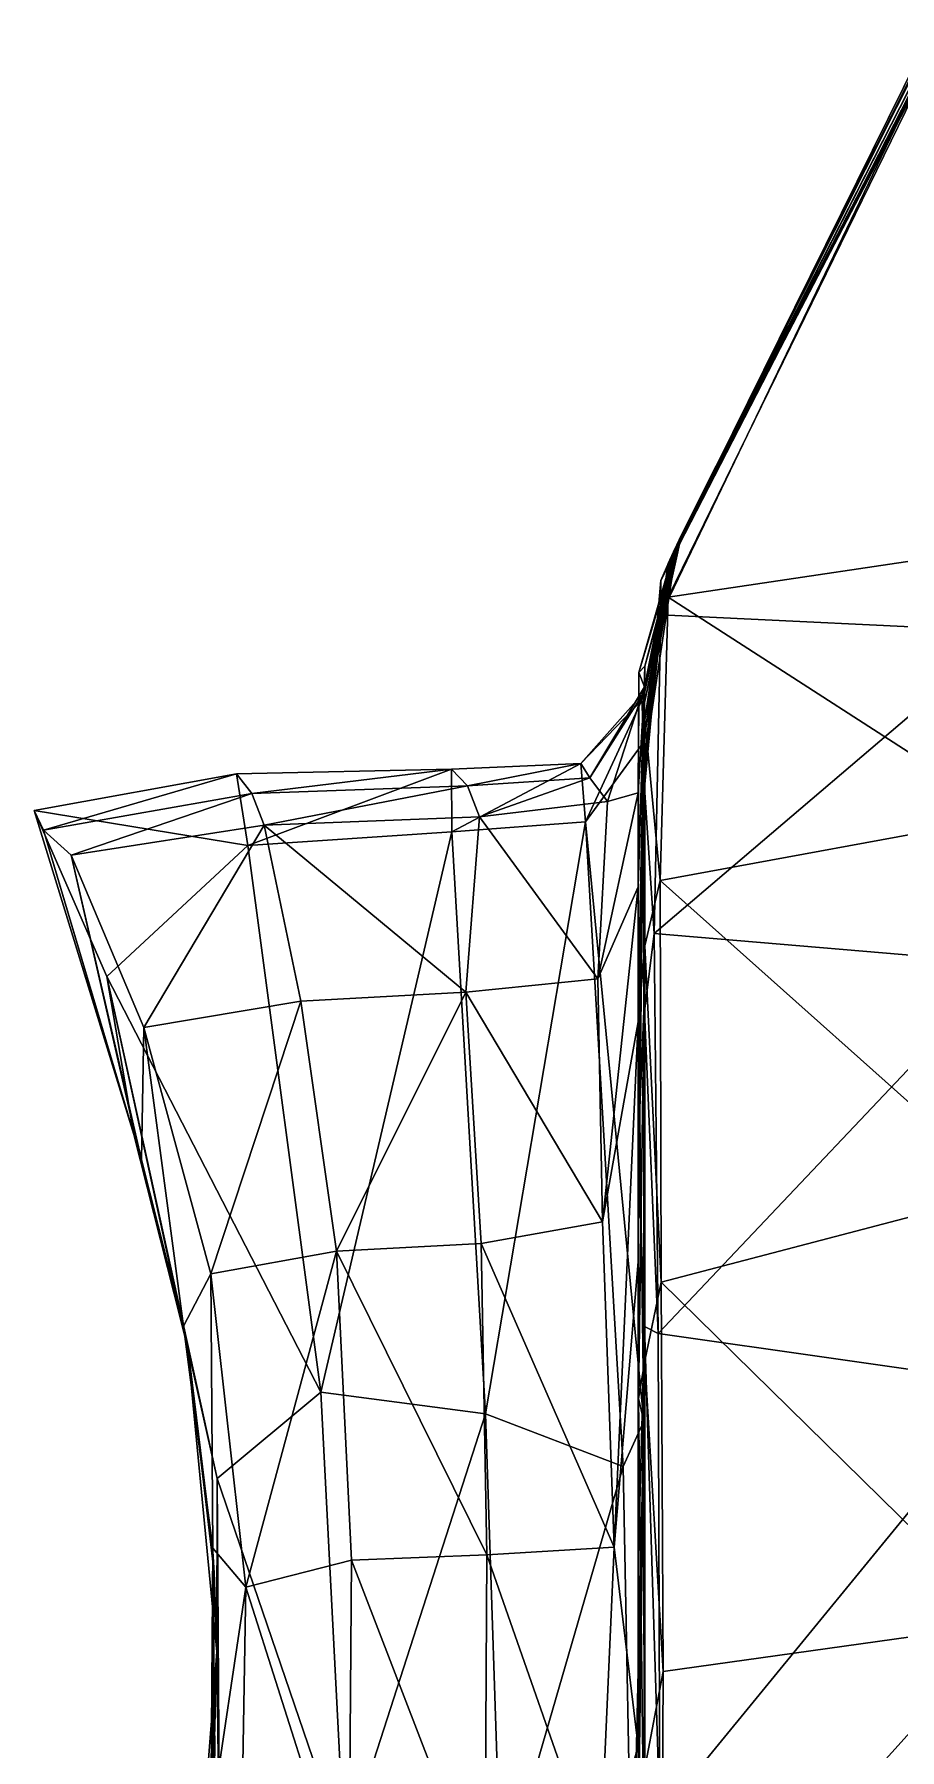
# Model space of a CAD drawing. Extents: x -4.77 to 4.77, y -2.48 to 3.3.
# Drawn here: x -0.262 to -0.0294, y 2.8333 to 3.2941 of the extents above; entities that cross this region are included whole.
import ezdxf

# ---------------------------------------------------------------- set-up
doc = ezdxf.new("R2010")
doc.units = 0

msp = doc.modelspace()

# ---------------------------------------------------------------- linework, layer by layer
for points in [[(-0.01818, 3.29398, 1.05598), (-0.09359, 3.14743, 1.13157), (-0.01879, 3.29362, 1.14679)], [(-0.01818, 3.29398, 1.05598), (-0.09148, 3.15233, 1.03678), (-0.09359, 3.14743, 1.13157)], [(-0.01818, 3.29398, -1.05598), (-0.01879, 3.29362, -1.14679), (-0.09359, 3.14743, -1.13157)], [(-0.01818, 3.29398, -1.05598), (-0.09359, 3.14743, -1.13157), (-0.09148, 3.15233, -1.03678)], [(-0.09359, 3.14743, 1.13157), (-0.02034, 3.29036, 1.24592), (-0.01879, 3.29362, 1.14679)], [(-0.09359, 3.14743, -1.13157), (-0.01879, 3.29362, -1.14679), (-0.02034, 3.29036, -1.24592)], [(-0.02019, 3.29254, 0.95065), (-0.09148, 3.15233, 1.03678), (-0.01818, 3.29398, 1.05598)], [(-0.02019, 3.29254, -0.95065), (-0.01818, 3.29398, -1.05598), (-0.09148, 3.15233, -1.03678)], [(-0.02019, 3.29254, 0.95065), (-0.08933, 3.15696, 0.93422), (-0.09148, 3.15233, 1.03678)], [(-0.02019, 3.29254, -0.95065), (-0.09148, 3.15233, -1.03678), (-0.08933, 3.15696, -0.93422)], [(-0.02245, 3.29054, 0.24278), (-0.09119, 3.15292, 0.24956), (-0.02238, 3.29061, 0.2606)], [(-0.02238, 3.29061, 0.2606), (-0.09119, 3.15292, 0.24956), (-0.0902, 3.15506, 0.33572)], [(-0.02245, 3.29054, -0.24278), (-0.02238, 3.29061, -0.2606), (-0.09119, 3.15292, -0.24956)], [(-0.02238, 3.29061, -0.2606), (-0.0902, 3.15506, -0.33572), (-0.09119, 3.15292, -0.24956)], [(-0.02238, 3.29061, 0.2606), (-0.0902, 3.15506, 0.33572), (-0.02009, 3.29261, 0.34693)], [(-0.02009, 3.29261, 0.34693), (-0.0902, 3.15506, 0.33572), (-0.08923, 3.15715, 0.44063)], [(-0.02238, 3.29061, -0.2606), (-0.02009, 3.29261, -0.34693), (-0.0902, 3.15506, -0.33572)], [(-0.02009, 3.29261, -0.34693), (-0.08923, 3.15715, -0.44063), (-0.0902, 3.15506, -0.33572)], [(-0.01835, 3.29388, 0.80068), (-0.08933, 3.15696, 0.93422), (-0.02019, 3.29254, 0.95065)], [(-0.01835, 3.29388, 0.80068), (-0.08893, 3.15779, 0.79898), (-0.08933, 3.15696, 0.93422)], [(-0.01835, 3.29388, -0.80068), (-0.02019, 3.29254, -0.95065), (-0.08933, 3.15696, -0.93422)], [(-0.01835, 3.29388, -0.80068), (-0.08933, 3.15696, -0.93422), (-0.08893, 3.15779, -0.79898)], [(-0.02009, 3.29261, 0.34693), (-0.08923, 3.15715, 0.44063), (-0.0179, 3.29414, 0.45118)], [(-0.0179, 3.29414, 0.45118), (-0.08923, 3.15715, 0.44063), (-0.08812, 3.15948, 0.54611)], [(-0.02009, 3.29261, -0.34693), (-0.0179, 3.29414, -0.45118), (-0.08923, 3.15715, -0.44063)], [(-0.0179, 3.29414, -0.45118), (-0.08812, 3.15948, -0.54611), (-0.08923, 3.15715, -0.44063)], [(-0.02191, 3.29105, 0.67226), (-0.08893, 3.15779, 0.79898), (-0.01835, 3.29388, 0.80068)], [(-0.02191, 3.29105, -0.67226), (-0.01835, 3.29388, -0.80068), (-0.08893, 3.15779, -0.79898)], [(-0.02191, 3.29105, 0.67226), (-0.0881, 3.15953, 0.66805), (-0.08893, 3.15779, 0.79898)], [(-0.02191, 3.29105, -0.67226), (-0.08893, 3.15779, -0.79898), (-0.0881, 3.15953, -0.66805)], [(-0.0179, 3.29414, 0.45118), (-0.08812, 3.15948, 0.54611), (-0.02214, 3.29085, 0.55309)], [(-0.0179, 3.29414, -0.45118), (-0.02214, 3.29085, -0.55309), (-0.08812, 3.15948, -0.54611)], [(-0.0881, 3.15953, 0.66805), (-0.02214, 3.29085, 0.55309), (-0.08812, 3.15948, 0.54611)], [(-0.0881, 3.15953, -0.66805), (-0.08812, 3.15948, -0.54611), (-0.02214, 3.29085, -0.55309)], [(-0.0881, 3.15953, 0.66805), (-0.02191, 3.29105, 0.67226), (-0.02214, 3.29085, 0.55309)], [(-0.0881, 3.15953, -0.66805), (-0.02214, 3.29085, -0.55309), (-0.02191, 3.29105, -0.67226)], [(-0.00018, 3.13368, 1.26332), (-0.02034, 3.29036, 1.24592), (-0.0936, 3.13818, 1.24821)], [(-0.09359, 3.14743, 1.13157), (-0.0936, 3.13818, 1.24821), (-0.02034, 3.29036, 1.24592)], [(-0.00018, 3.13368, -1.26332), (-0.0936, 3.13818, -1.24821), (-0.02034, 3.29036, -1.24592)], [(-0.09359, 3.14743, -1.13157), (-0.02034, 3.29036, -1.24592), (-0.0936, 3.13818, -1.24821)], [(-0.09161, 3.15193, 0.11114), (-0.02018, 3.28919, 0.13717), (-0.09169, 3.1429, 0.04233)], [(-0.00013, 3.15649, 0.03805), (-0.09169, 3.1429, 0.04233), (-0.02018, 3.28919, 0.13717)], [(-0.09161, 3.15193, -0.11114), (-0.09169, 3.1429, -0.04233), (-0.02018, 3.28919, -0.13717)], [(-0.00013, 3.15649, -0.03805), (-0.02018, 3.28919, -0.13717), (-0.09169, 3.1429, -0.04233)], [(-0.09161, 3.15193, 0.11114), (-0.02417, 3.28839, 0.1718), (-0.02018, 3.28919, 0.13717)], [(-0.09161, 3.15193, -0.11114), (-0.02018, 3.28919, -0.13717), (-0.02417, 3.28839, -0.1718)], [(-0.091, 3.15332, 0.17328), (-0.02417, 3.28839, 0.1718), (-0.09161, 3.15193, 0.11114)], [(-0.091, 3.15332, -0.17328), (-0.09161, 3.15193, -0.11114), (-0.02417, 3.28839, -0.1718)], [(-0.02245, 3.29054, 0.24278), (-0.09112, 3.15308, 0.21885), (-0.09119, 3.15292, 0.24956)], [(-0.02245, 3.29054, -0.24278), (-0.09119, 3.15292, -0.24956), (-0.09112, 3.15308, -0.21885)], [(-0.09112, 3.15308, 0.21885), (-0.02245, 3.29054, 0.24278), (-0.02255, 3.29043, 0.21634)], [(-0.09112, 3.15308, -0.21885), (-0.02255, 3.29043, -0.21634), (-0.02245, 3.29054, -0.24278)], [(-0.09112, 3.15308, 0.21885), (-0.02255, 3.29043, 0.21634), (-0.091, 3.15332, 0.17328)], [(-0.09112, 3.15308, -0.21885), (-0.091, 3.15332, -0.17328), (-0.02255, 3.29043, -0.21634)], [(-0.091, 3.15332, 0.17328), (-0.02255, 3.29043, 0.21634), (-0.02417, 3.28839, 0.1718)], [(-0.091, 3.15332, -0.17328), (-0.02417, 3.28839, -0.1718), (-0.02255, 3.29043, -0.21634)], [(-0.09955, 3.12267, 0.34061), (-0.08923, 3.15715, 0.44063), (-0.0902, 3.15506, 0.33572)], [(-0.09955, 3.12267, 0.34061), (-0.09791, 3.12435, 0.44547), (-0.08923, 3.15715, 0.44063)], [(-0.09955, 3.12267, -0.34061), (-0.0902, 3.15506, -0.33572), (-0.08923, 3.15715, -0.44063)], [(-0.09955, 3.12267, -0.34061), (-0.08923, 3.15715, -0.44063), (-0.09791, 3.12435, -0.44547)], [(-0.09803, 3.09906, 1.02741), (-0.08933, 3.15696, 0.93422), (-0.09802, 3.10638, 0.92666)], [(-0.09803, 3.09906, 1.02741), (-0.09148, 3.15233, 1.03678), (-0.08933, 3.15696, 0.93422)], [(-0.09803, 3.09906, -1.02741), (-0.09802, 3.10638, -0.92666), (-0.08933, 3.15696, -0.93422)], [(-0.09803, 3.09906, -1.02741), (-0.08933, 3.15696, -0.93422), (-0.09148, 3.15233, -1.03678)], [(-0.08933, 3.15696, 0.93422), (-0.09799, 3.11721, 0.80483), (-0.09802, 3.10638, 0.92666)], [(-0.08933, 3.15696, -0.93422), (-0.09802, 3.10638, -0.92666), (-0.09799, 3.11721, -0.80483)], [(-0.09797, 3.11905, 0.54903), (-0.09799, 3.11465, 0.66997), (-0.0881, 3.15953, 0.66805)], [(-0.08893, 3.15779, 0.79898), (-0.0881, 3.15953, 0.66805), (-0.09799, 3.11465, 0.66997)], [(-0.09797, 3.11905, -0.54903), (-0.0881, 3.15953, -0.66805), (-0.09799, 3.11465, -0.66997)], [(-0.08893, 3.15779, -0.79898), (-0.09799, 3.11465, -0.66997), (-0.0881, 3.15953, -0.66805)], [(-0.08893, 3.15779, 0.79898), (-0.09799, 3.11465, 0.66997), (-0.09799, 3.11721, 0.80483)], [(-0.08933, 3.15696, 0.93422), (-0.08893, 3.15779, 0.79898), (-0.09799, 3.11721, 0.80483)], [(-0.08893, 3.15779, -0.79898), (-0.09799, 3.11721, -0.80483), (-0.09799, 3.11465, -0.66997)], [(-0.08933, 3.15696, -0.93422), (-0.09799, 3.11721, -0.80483), (-0.08893, 3.15779, -0.79898)], [(-0.09797, 3.11905, 0.54903), (-0.0881, 3.15953, 0.66805), (-0.08812, 3.15948, 0.54611)], [(-0.09797, 3.11905, -0.54903), (-0.08812, 3.15948, -0.54611), (-0.0881, 3.15953, -0.66805)], [(-0.08812, 3.15948, 0.54611), (-0.09791, 3.12435, 0.44547), (-0.09797, 3.11905, 0.54903)], [(-0.08812, 3.15948, -0.54611), (-0.09797, 3.11905, -0.54903), (-0.09791, 3.12435, -0.44547)], [(-0.08812, 3.15948, 0.54611), (-0.08923, 3.15715, 0.44063), (-0.09791, 3.12435, 0.44547)], [(-0.08812, 3.15948, -0.54611), (-0.09791, 3.12435, -0.44547), (-0.08923, 3.15715, -0.44063)], [(-0.09805, 3.11885, 0.24884), (-0.09955, 3.12267, 0.34061), (-0.0902, 3.15506, 0.33572)], [(-0.09805, 3.11885, -0.24884), (-0.0902, 3.15506, -0.33572), (-0.09955, 3.12267, -0.34061)], [(-0.09818, 3.11733, 0.21861), (-0.091, 3.15332, 0.17328), (-0.09875, 3.11522, 0.17375)], [(-0.09817, 3.10405, 0.12815), (-0.09875, 3.11522, 0.17375), (-0.091, 3.15332, 0.17328)], [(-0.09818, 3.11733, -0.21861), (-0.09875, 3.11522, -0.17375), (-0.091, 3.15332, -0.17328)], [(-0.09817, 3.10405, -0.12815), (-0.091, 3.15332, -0.17328), (-0.09875, 3.11522, -0.17375)], [(-0.09818, 3.11733, 0.21861), (-0.09112, 3.15308, 0.21885), (-0.091, 3.15332, 0.17328)], [(-0.09818, 3.11733, -0.21861), (-0.091, 3.15332, -0.17328), (-0.09112, 3.15308, -0.21885)], [(-0.09112, 3.15308, 0.21885), (-0.09818, 3.11733, 0.21861), (-0.09805, 3.11885, 0.24884)], [(-0.09112, 3.15308, -0.21885), (-0.09805, 3.11885, -0.24884), (-0.09818, 3.11733, -0.21861)], [(-0.09817, 3.10405, 0.12815), (-0.091, 3.15332, 0.17328), (-0.09161, 3.15193, 0.11114)], [(-0.09817, 3.10405, -0.12815), (-0.09161, 3.15193, -0.11114), (-0.091, 3.15332, -0.17328)], [(-0.09805, 3.11885, 0.24884), (-0.0902, 3.15506, 0.33572), (-0.09119, 3.15292, 0.24956)], [(-0.09805, 3.11885, -0.24884), (-0.09119, 3.15292, -0.24956), (-0.0902, 3.15506, -0.33572)], [(-0.09112, 3.15308, 0.21885), (-0.09805, 3.11885, 0.24884), (-0.09119, 3.15292, 0.24956)], [(-0.09112, 3.15308, -0.21885), (-0.09119, 3.15292, -0.24956), (-0.09805, 3.11885, -0.24884)], [(-0.09148, 3.15233, 1.03678), (-0.09803, 3.09703, 1.11265), (-0.09359, 3.14743, 1.13157)], [(-0.09148, 3.15233, 1.03678), (-0.09803, 3.09906, 1.02741), (-0.09803, 3.09703, 1.11265)], [(-0.09148, 3.15233, -1.03678), (-0.09359, 3.14743, -1.13157), (-0.09803, 3.09703, -1.11265)], [(-0.09148, 3.15233, -1.03678), (-0.09803, 3.09703, -1.11265), (-0.09803, 3.09906, -1.02741)], [(-0.09169, 3.1429, 0.04233), (-0.00013, 3.15649, 0.03805), (-0.00014, 3.084, -0.00916)], [(-0.09169, 3.1429, -0.04233), (-0.00014, 3.084, 0.00916), (-0.00013, 3.15649, -0.03805)], [(-0.09795, 3.11007, 0.07308), (-0.09817, 3.10405, 0.12815), (-0.09161, 3.15193, 0.11114)], [(-0.09795, 3.11007, -0.07308), (-0.09161, 3.15193, -0.11114), (-0.09817, 3.10405, -0.12815)], [(-0.09795, 3.11007, 0.07308), (-0.09161, 3.15193, 0.11114), (-0.09169, 3.1429, 0.04233)], [(-0.09795, 3.11007, -0.07308), (-0.09169, 3.1429, -0.04233), (-0.09161, 3.15193, -0.11114)], [(-0.09802, 3.09177, 1.17732), (-0.09359, 3.14743, 1.13157), (-0.09803, 3.09703, 1.11265)], [(-0.09802, 3.09177, -1.17732), (-0.09803, 3.09703, -1.11265), (-0.09359, 3.14743, -1.13157)], [(-0.09802, 3.09177, 1.17732), (-0.0936, 3.13818, 1.24821), (-0.09359, 3.14743, 1.13157)], [(-0.09802, 3.09177, -1.17732), (-0.09359, 3.14743, -1.13157), (-0.0936, 3.13818, -1.24821)], [(-0.09383, 3.06683, -0.00676), (-0.09795, 3.11007, 0.07308), (-0.09169, 3.1429, 0.04233)], [(-0.09383, 3.06683, 0.00676), (-0.09169, 3.1429, -0.04233), (-0.09795, 3.11007, -0.07308)], [(-0.09169, 3.1429, 0.04233), (-0.00014, 3.084, -0.00916), (-0.09383, 3.06683, -0.00676)], [(-0.09169, 3.1429, -0.04233), (-0.09383, 3.06683, 0.00676), (-0.00014, 3.084, 0.00916)], [(-0.09538, 3.05258, 1.24481), (-0.0936, 3.13818, 1.24821), (-0.09802, 3.09177, 1.17732)], [(-0.09538, 3.05258, -1.24481), (-0.09802, 3.09177, -1.17732), (-0.0936, 3.13818, -1.24821)], [(-0.09538, 3.05258, 1.24481), (-0.00018, 3.13368, 1.26332), (-0.0936, 3.13818, 1.24821)], [(-0.09538, 3.05258, -1.24481), (-0.0936, 3.13818, -1.24821), (-0.00018, 3.13368, -1.26332)], [(-0.09538, 3.05258, 1.24481), (-0.00018, 3.04446, 1.25859), (-0.00018, 3.13368, 1.26332)], [(-0.09538, 3.05258, -1.24481), (-0.00018, 3.13368, -1.26332), (-0.00018, 3.04446, -1.25859)], [(-0.09805, 3.11885, 0.24884), (-0.09972, 3.09036, 0.33218), (-0.09955, 3.12267, 0.34061)], [(-0.09969, 3.06509, 0.40844), (-0.09955, 3.12267, 0.34061), (-0.09972, 3.09036, 0.33218)], [(-0.09805, 3.11885, -0.24884), (-0.09955, 3.12267, -0.34061), (-0.09972, 3.09036, -0.33218)], [(-0.09969, 3.06509, -0.40844), (-0.09972, 3.09036, -0.33218), (-0.09955, 3.12267, -0.34061)], [(-0.09969, 3.06509, 0.40844), (-0.09791, 3.12435, 0.44547), (-0.09955, 3.12267, 0.34061)], [(-0.09791, 3.12435, 0.44547), (-0.09969, 3.06509, 0.40844), (-0.09967, 3.02884, 0.50253)], [(-0.09969, 3.06509, -0.40844), (-0.09955, 3.12267, -0.34061), (-0.09791, 3.12435, -0.44547)], [(-0.09791, 3.12435, -0.44547), (-0.09967, 3.02884, -0.50253), (-0.09969, 3.06509, -0.40844)], [(-0.09791, 3.12435, 0.44547), (-0.09967, 3.02884, 0.50253), (-0.09797, 3.11905, 0.54903)], [(-0.09791, 3.12435, -0.44547), (-0.09797, 3.11905, -0.54903), (-0.09967, 3.02884, -0.50253)], [(-0.09818, 3.11733, 0.21861), (-0.11511, 3.09821, 0.17186), (-0.11272, 3.09441, 0.22203)], [(-0.09818, 3.11733, 0.21861), (-0.09875, 3.11522, 0.17375), (-0.11511, 3.09821, 0.17186)], [(-0.09818, 3.11733, -0.21861), (-0.11272, 3.09441, -0.22203), (-0.11511, 3.09821, -0.17186)], [(-0.09818, 3.11733, -0.21861), (-0.11511, 3.09821, -0.17186), (-0.09875, 3.11522, -0.17375)], [(-0.11272, 3.09441, 0.22203), (-0.09805, 3.11885, 0.24884), (-0.09818, 3.11733, 0.21861)], [(-0.11272, 3.09441, 0.22203), (-0.10792, 3.08804, 0.25567), (-0.09805, 3.11885, 0.24884)], [(-0.11272, 3.09441, -0.22203), (-0.09818, 3.11733, -0.21861), (-0.09805, 3.11885, -0.24884)], [(-0.11272, 3.09441, -0.22203), (-0.09805, 3.11885, -0.24884), (-0.10792, 3.08804, -0.25567)], [(-0.09805, 3.11885, 0.24884), (-0.10792, 3.08804, 0.25567), (-0.09972, 3.09036, 0.33218)], [(-0.09805, 3.11885, -0.24884), (-0.09972, 3.09036, -0.33218), (-0.10792, 3.08804, -0.25567)], [(-0.09968, 2.96434, 0.61277), (-0.09797, 3.11905, 0.54903), (-0.09967, 3.02884, 0.50253)], [(-0.09968, 2.96434, 0.61277), (-0.09799, 3.11465, 0.66997), (-0.09797, 3.11905, 0.54903)], [(-0.09968, 2.96434, -0.61277), (-0.09967, 3.02884, -0.50253), (-0.09797, 3.11905, -0.54903)], [(-0.09968, 2.96434, -0.61277), (-0.09797, 3.11905, -0.54903), (-0.09799, 3.11465, -0.66997)], [(-0.09968, 2.99744, 0.85394), (-0.09799, 3.11721, 0.80483), (-0.09967, 3.02838, 0.78758)], [(-0.09968, 2.99744, 0.85394), (-0.09802, 3.10638, 0.92666), (-0.09799, 3.11721, 0.80483)], [(-0.09968, 2.99744, -0.85394), (-0.09967, 3.02838, -0.78758), (-0.09799, 3.11721, -0.80483)], [(-0.09968, 2.99744, -0.85394), (-0.09799, 3.11721, -0.80483), (-0.09802, 3.10638, -0.92666)], [(-0.09967, 3.03249, 0.72347), (-0.09799, 3.11721, 0.80483), (-0.09799, 3.11465, 0.66997)], [(-0.09967, 3.03249, 0.72347), (-0.09967, 3.02838, 0.78758), (-0.09799, 3.11721, 0.80483)], [(-0.09967, 3.03249, -0.72347), (-0.09799, 3.11465, -0.66997), (-0.09799, 3.11721, -0.80483)], [(-0.09967, 3.03249, -0.72347), (-0.09799, 3.11721, -0.80483), (-0.09967, 3.02838, -0.78758)], [(-0.11386, 3.08256, 0.14751), (-0.11511, 3.09821, 0.17186), (-0.09875, 3.11522, 0.17375)], [(-0.11386, 3.08256, -0.14751), (-0.09875, 3.11522, -0.17375), (-0.11511, 3.09821, -0.17186)], [(-0.11386, 3.08256, 0.14751), (-0.09875, 3.11522, 0.17375), (-0.09817, 3.10405, 0.12815)], [(-0.11386, 3.08256, -0.14751), (-0.09817, 3.10405, -0.12815), (-0.09875, 3.11522, -0.17375)], [(-0.09967, 3.03249, 0.72347), (-0.09799, 3.11465, 0.66997), (-0.09968, 2.96434, 0.61277)], [(-0.09967, 3.03249, -0.72347), (-0.09968, 2.96434, -0.61277), (-0.09799, 3.11465, -0.66997)], [(-0.09968, 2.99744, 0.85394), (-0.09968, 3.01017, 0.95081), (-0.09802, 3.10638, 0.92666)], [(-0.09968, 3.01017, 0.95081), (-0.09803, 3.09906, 1.02741), (-0.09802, 3.10638, 0.92666)], [(-0.09968, 2.99744, -0.85394), (-0.09802, 3.10638, -0.92666), (-0.09968, 3.01017, -0.95081)], [(-0.09968, 3.01017, -0.95081), (-0.09802, 3.10638, -0.92666), (-0.09803, 3.09906, -1.02741)], [(-0.09795, 3.11007, 0.07308), (-0.09964, 3.02932, 0.04825), (-0.09817, 3.10405, 0.12815)], [(-0.09795, 3.11007, 0.07308), (-0.09791, 3.04927, 0.01495), (-0.09964, 3.02932, 0.04825)], [(-0.09795, 3.11007, -0.07308), (-0.09817, 3.10405, -0.12815), (-0.09964, 3.02932, -0.04825)], [(-0.09795, 3.11007, -0.07308), (-0.09964, 3.02932, -0.04825), (-0.09791, 3.04927, -0.01495)], [(-0.09383, 3.06683, -0.00676), (-0.09791, 3.04927, 0.01495), (-0.09795, 3.11007, 0.07308)], [(-0.09383, 3.06683, 0.00676), (-0.09795, 3.11007, -0.07308), (-0.09791, 3.04927, -0.01495)], [(-0.09817, 2.92154, 0.0745), (-0.11386, 3.08256, 0.14751), (-0.09817, 3.10405, 0.12815)], [(-0.09817, 2.92154, -0.0745), (-0.09817, 3.10405, -0.12815), (-0.11386, 3.08256, -0.14751)], [(-0.09964, 3.02932, 0.04825), (-0.09817, 2.92154, 0.0745), (-0.09817, 3.10405, 0.12815)], [(-0.09964, 3.02932, -0.04825), (-0.09817, 3.10405, -0.12815), (-0.09817, 2.92154, -0.0745)], [(-0.14559, 3.09219, 0.22324), (-0.11511, 3.09821, 0.17186), (-0.1499, 3.09674, 0.17355)], [(-0.11511, 3.09821, 0.17186), (-0.14984, 3.07983, 0.1483), (-0.1499, 3.09674, 0.17355)], [(-0.14559, 3.09219, -0.22324), (-0.1499, 3.09674, -0.17355), (-0.11511, 3.09821, -0.17186)], [(-0.11511, 3.09821, -0.17186), (-0.1499, 3.09674, -0.17355), (-0.14984, 3.07983, -0.1483)], [(-0.11511, 3.09821, 0.17186), (-0.11386, 3.08256, 0.14751), (-0.14984, 3.07983, 0.1483)], [(-0.11511, 3.09821, -0.17186), (-0.14984, 3.07983, -0.1483), (-0.11386, 3.08256, -0.14751)], [(-0.14559, 3.09219, 0.22324), (-0.11272, 3.09441, 0.22203), (-0.11511, 3.09821, 0.17186)], [(-0.14559, 3.09219, -0.22324), (-0.11511, 3.09821, -0.17186), (-0.11272, 3.09441, -0.22203)], [(-0.09804, 3.0361, 1.09906), (-0.09803, 3.09906, 1.02741), (-0.09968, 2.99477, 1.02497)], [(-0.09968, 3.01017, 0.95081), (-0.09968, 2.99477, 1.02497), (-0.09803, 3.09906, 1.02741)], [(-0.09804, 3.0361, -1.09906), (-0.09968, 2.99477, -1.02497), (-0.09803, 3.09906, -1.02741)], [(-0.09968, 3.01017, -0.95081), (-0.09803, 3.09906, -1.02741), (-0.09968, 2.99477, -1.02497)], [(-0.09804, 3.0361, 1.09906), (-0.09803, 3.09703, 1.11265), (-0.09803, 3.09906, 1.02741)], [(-0.09804, 3.0361, -1.09906), (-0.09803, 3.09906, -1.02741), (-0.09803, 3.09703, -1.11265)], [(-0.09803, 3.03158, 1.15676), (-0.09803, 3.09703, 1.11265), (-0.09804, 3.0361, 1.09906)], [(-0.09803, 3.03158, -1.15676), (-0.09804, 3.0361, -1.09906), (-0.09803, 3.09703, -1.11265)], [(-0.09803, 3.03158, 1.15676), (-0.09802, 3.09177, 1.17732), (-0.09803, 3.09703, 1.11265)], [(-0.09803, 3.03158, -1.15676), (-0.09803, 3.09703, -1.11265), (-0.09802, 3.09177, -1.17732)], [(-0.25957, 3.0803, 0.22673), (-0.2077, 3.09545, 0.17641), (-0.26203, 3.08564, 0.17417)], [(-0.26203, 3.08564, 0.17417), (-0.2077, 3.09545, 0.17641), (-0.20459, 3.07619, 0.14738)], [(-0.25957, 3.0803, -0.22673), (-0.26203, 3.08564, -0.17417), (-0.2077, 3.09545, -0.17641)], [(-0.26203, 3.08564, -0.17417), (-0.20459, 3.07619, -0.14738), (-0.2077, 3.09545, -0.17641)], [(-0.25957, 3.0803, 0.22673), (-0.2036, 3.09016, 0.2258), (-0.2077, 3.09545, 0.17641)], [(-0.25957, 3.0803, -0.22673), (-0.2077, 3.09545, -0.17641), (-0.2036, 3.09016, -0.2258)], [(-0.2036, 3.09016, 0.2258), (-0.1499, 3.09674, 0.17355), (-0.2077, 3.09545, 0.17641)], [(-0.20459, 3.07619, 0.14738), (-0.2077, 3.09545, 0.17641), (-0.1499, 3.09674, 0.17355)], [(-0.2036, 3.09016, -0.2258), (-0.2077, 3.09545, -0.17641), (-0.1499, 3.09674, -0.17355)], [(-0.20459, 3.07619, -0.14738), (-0.1499, 3.09674, -0.17355), (-0.2077, 3.09545, -0.17641)], [(-0.20459, 3.07619, 0.14738), (-0.1499, 3.09674, 0.17355), (-0.14984, 3.07983, 0.1483)], [(-0.20459, 3.07619, -0.14738), (-0.14984, 3.07983, -0.1483), (-0.1499, 3.09674, -0.17355)], [(-0.2036, 3.09016, 0.2258), (-0.14559, 3.09219, 0.22324), (-0.1499, 3.09674, 0.17355)], [(-0.2036, 3.09016, -0.2258), (-0.1499, 3.09674, -0.17355), (-0.14559, 3.09219, -0.22324)], [(-0.11272, 3.09441, 0.22203), (-0.14559, 3.09219, 0.22324), (-0.1424, 3.08391, 0.2563)], [(-0.11272, 3.09441, -0.22203), (-0.1424, 3.08391, -0.2563), (-0.14559, 3.09219, -0.22324)], [(-0.11272, 3.09441, 0.22203), (-0.1424, 3.08391, 0.2563), (-0.10792, 3.08804, 0.25567)], [(-0.11272, 3.09441, -0.22203), (-0.10792, 3.08804, -0.25567), (-0.1424, 3.08391, -0.2563)], [(-0.2036, 3.09016, 0.2258), (-0.25957, 3.0803, 0.22673), (-0.25211, 3.07362, 0.26178)], [(-0.2036, 3.09016, -0.2258), (-0.25211, 3.07362, -0.26178), (-0.25957, 3.0803, -0.22673)], [(-0.2036, 3.09016, 0.2258), (-0.25211, 3.07362, 0.26178), (-0.20026, 3.08165, 0.25878)], [(-0.2036, 3.09016, -0.2258), (-0.20026, 3.08165, -0.25878), (-0.25211, 3.07362, -0.26178)], [(-0.14559, 3.09219, 0.22324), (-0.2036, 3.09016, 0.2258), (-0.20026, 3.08165, 0.25878)], [(-0.14559, 3.09219, -0.22324), (-0.20026, 3.08165, -0.25878), (-0.2036, 3.09016, -0.2258)], [(-0.14559, 3.09219, 0.22324), (-0.20026, 3.08165, 0.25878), (-0.1424, 3.08391, 0.2563)], [(-0.14559, 3.09219, -0.22324), (-0.1424, 3.08391, -0.2563), (-0.20026, 3.08165, -0.25878)], [(-0.1424, 3.08391, 0.2563), (-0.11054, 3.04039, 0.35588), (-0.10792, 3.08804, 0.25567)], [(-0.1424, 3.08391, -0.2563), (-0.10792, 3.08804, -0.25567), (-0.11054, 3.04039, -0.35588)], [(-0.09972, 3.09036, 0.33218), (-0.11054, 3.04039, 0.35588), (-0.09969, 3.06509, 0.40844)], [(-0.09972, 3.09036, 0.33218), (-0.10792, 3.08804, 0.25567), (-0.11054, 3.04039, 0.35588)], [(-0.09972, 3.09036, -0.33218), (-0.09969, 3.06509, -0.40844), (-0.11054, 3.04039, -0.35588)], [(-0.09972, 3.09036, -0.33218), (-0.11054, 3.04039, -0.35588), (-0.10792, 3.08804, -0.25567)], [(-0.09538, 3.05258, 1.24481), (-0.09802, 3.09177, 1.17732), (-0.09803, 3.03158, 1.15676)], [(-0.09538, 3.05258, -1.24481), (-0.09803, 3.03158, -1.15676), (-0.09802, 3.09177, -1.17732)], [(-0.26203, 3.08564, 0.17417), (-0.20459, 3.07619, 0.14738), (-0.24249, 3.04104, 0.15325)], [(-0.24249, 3.04104, 0.15325), (-0.23531, 2.99852, 0.22308), (-0.26203, 3.08564, 0.17417)], [(-0.25957, 3.0803, 0.22673), (-0.26203, 3.08564, 0.17417), (-0.23531, 2.99852, 0.22308)], [(-0.26203, 3.08564, -0.17417), (-0.24249, 3.04104, -0.15325), (-0.20459, 3.07619, -0.14738)], [(-0.24249, 3.04104, -0.15325), (-0.26203, 3.08564, -0.17417), (-0.23531, 2.99852, -0.22308)], [(-0.25957, 3.0803, -0.22673), (-0.23531, 2.99852, -0.22308), (-0.26203, 3.08564, -0.17417)], [(-0.14601, 3.03676, 0.35691), (-0.1424, 3.08391, 0.2563), (-0.20026, 3.08165, 0.25878)], [(-0.14601, 3.03676, -0.35691), (-0.20026, 3.08165, -0.25878), (-0.1424, 3.08391, -0.2563)], [(-0.1424, 3.08391, 0.2563), (-0.14601, 3.03676, 0.35691), (-0.11054, 3.04039, 0.35588)], [(-0.1424, 3.08391, -0.2563), (-0.11054, 3.04039, -0.35588), (-0.14601, 3.03676, -0.35691)], [(-0.00014, 2.98331, -0.07474), (-0.09383, 3.06683, -0.00676), (-0.00014, 3.084, -0.00916)], [(-0.00014, 2.98331, 0.07474), (-0.00014, 3.084, 0.00916), (-0.09383, 3.06683, 0.00676)], [(-0.25957, 3.0803, 0.22673), (-0.23531, 2.99852, 0.22308), (-0.23402, 2.99446, 0.25736)], [(-0.23402, 2.99446, 0.25736), (-0.25211, 3.07362, 0.26178), (-0.25957, 3.0803, 0.22673)], [(-0.25957, 3.0803, -0.22673), (-0.23402, 2.99446, -0.25736), (-0.23531, 2.99852, -0.22308)], [(-0.23402, 2.99446, -0.25736), (-0.25957, 3.0803, -0.22673), (-0.25211, 3.07362, -0.26178)], [(-0.20026, 3.08165, 0.25878), (-0.25211, 3.07362, 0.26178), (-0.23255, 3.02727, 0.35656)], [(-0.20026, 3.08165, -0.25878), (-0.23255, 3.02727, -0.35656), (-0.25211, 3.07362, -0.26178)], [(-0.20026, 3.08165, 0.25878), (-0.23255, 3.02727, 0.35656), (-0.19041, 3.03439, 0.35866)], [(-0.20026, 3.08165, -0.25878), (-0.19041, 3.03439, -0.35866), (-0.23255, 3.02727, -0.35656)], [(-0.14984, 3.07983, 0.1483), (-0.18499, 2.92931, 0.11891), (-0.20459, 3.07619, 0.14738)], [(-0.14984, 3.07983, -0.1483), (-0.20459, 3.07619, -0.14738), (-0.18499, 2.92931, -0.11891)], [(-0.14601, 3.03676, 0.35691), (-0.20026, 3.08165, 0.25878), (-0.19041, 3.03439, 0.35866)], [(-0.14601, 3.03676, -0.35691), (-0.19041, 3.03439, -0.35866), (-0.20026, 3.08165, -0.25878)], [(-0.14984, 3.07983, 0.1483), (-0.14071, 2.92351, 0.1169), (-0.18499, 2.92931, 0.11891)], [(-0.14984, 3.07983, -0.1483), (-0.18499, 2.92931, -0.11891), (-0.14071, 2.92351, -0.1169)], [(-0.14071, 2.92351, 0.1169), (-0.14984, 3.07983, 0.1483), (-0.11386, 3.08256, 0.14751)], [(-0.14071, 2.92351, -0.1169), (-0.11386, 3.08256, -0.14751), (-0.14984, 3.07983, -0.1483)], [(-0.14071, 2.92351, 0.1169), (-0.11386, 3.08256, 0.14751), (-0.10378, 2.90937, 0.10313)], [(-0.14071, 2.92351, -0.1169), (-0.10378, 2.90937, -0.10313), (-0.11386, 3.08256, -0.14751)], [(-0.09817, 2.92154, 0.0745), (-0.10378, 2.90937, 0.10313), (-0.11386, 3.08256, 0.14751)], [(-0.09817, 2.92154, -0.0745), (-0.11386, 3.08256, -0.14751), (-0.10378, 2.90937, -0.10313)], [(-0.18499, 2.92931, 0.11891), (-0.24249, 3.04104, 0.15325), (-0.20459, 3.07619, 0.14738)], [(-0.18499, 2.92931, -0.11891), (-0.20459, 3.07619, -0.14738), (-0.24249, 3.04104, -0.15325)], [(-0.23317, 2.99171, 0.28046), (-0.23255, 3.02727, 0.35656), (-0.25211, 3.07362, 0.26178)], [(-0.23402, 2.99446, 0.25736), (-0.23317, 2.99171, 0.28046), (-0.25211, 3.07362, 0.26178)], [(-0.23317, 2.99171, -0.28046), (-0.25211, 3.07362, -0.26178), (-0.23255, 3.02727, -0.35656)], [(-0.23402, 2.99446, -0.25736), (-0.25211, 3.07362, -0.26178), (-0.23317, 2.99171, -0.28046)], [(-0.10931, 2.97505, 0.44047), (-0.09969, 3.06509, 0.40844), (-0.11054, 3.04039, 0.35588)], [(-0.10931, 2.97505, -0.44047), (-0.11054, 3.04039, -0.35588), (-0.09969, 3.06509, -0.40844)], [(-0.10931, 2.97505, 0.44047), (-0.09967, 3.02884, 0.50253), (-0.09969, 3.06509, 0.40844)], [(-0.10931, 2.97505, -0.44047), (-0.09969, 3.06509, -0.40844), (-0.09967, 3.02884, -0.50253)], [(-0.09351, 2.95886, -0.07825), (-0.09791, 3.04927, 0.01495), (-0.09383, 3.06683, -0.00676)], [(-0.09351, 2.95886, 0.07825), (-0.09383, 3.06683, 0.00676), (-0.09791, 3.04927, -0.01495)], [(-0.00014, 2.98331, -0.07474), (-0.09351, 2.95886, -0.07825), (-0.09383, 3.06683, -0.00676)], [(-0.00014, 2.98331, 0.07474), (-0.09383, 3.06683, 0.00676), (-0.09351, 2.95886, 0.07825)], [(-0.09431, 2.94508, 1.17271), (-0.09538, 3.05258, 1.24481), (-0.09803, 3.03158, 1.15676)], [(-0.09431, 2.94508, -1.17271), (-0.09803, 3.03158, -1.15676), (-0.09538, 3.05258, -1.24481)], [(-0.00018, 3.04446, 1.25859), (-0.09538, 3.05258, 1.24481), (-0.09431, 2.94508, 1.17271)], [(-0.00018, 3.04446, -1.25859), (-0.09431, 2.94508, -1.17271), (-0.09538, 3.05258, -1.24481)], [(-0.09965, 2.92766, 0.00274), (-0.09791, 3.04927, 0.01495), (-0.09795, 2.93779, -0.05095)], [(-0.09965, 2.92766, 0.00274), (-0.09964, 3.02932, 0.04825), (-0.09791, 3.04927, 0.01495)], [(-0.09965, 2.92766, -0.00274), (-0.09795, 2.93779, 0.05095), (-0.09791, 3.04927, -0.01495)], [(-0.09965, 2.92766, -0.00274), (-0.09791, 3.04927, -0.01495), (-0.09964, 3.02932, -0.04825)], [(-0.09351, 2.95886, -0.07825), (-0.09795, 2.93779, -0.05095), (-0.09791, 3.04927, 0.01495)], [(-0.09351, 2.95886, 0.07825), (-0.09791, 3.04927, -0.01495), (-0.09795, 2.93779, 0.05095)], [(-0.00018, 3.04446, 1.25859), (-0.09431, 2.94508, 1.17271), (0.00116, 2.93149, 1.17731)], [(-0.00018, 3.04446, -1.25859), (0.00116, 2.93149, -1.17731), (-0.09431, 2.94508, -1.17271)], [(-0.2129, 2.90617, 0.1368), (-0.22081, 2.94158, 0.22006), (-0.24249, 3.04104, 0.15325)], [(-0.18499, 2.92931, 0.11891), (-0.2129, 2.90617, 0.1368), (-0.24249, 3.04104, 0.15325)], [(-0.24249, 3.04104, 0.15325), (-0.22081, 2.94158, 0.22006), (-0.23531, 2.99852, 0.22308)], [(-0.2129, 2.90617, -0.1368), (-0.24249, 3.04104, -0.15325), (-0.22081, 2.94158, -0.22006)], [(-0.18499, 2.92931, -0.11891), (-0.24249, 3.04104, -0.15325), (-0.2129, 2.90617, -0.1368)], [(-0.24249, 3.04104, -0.15325), (-0.23531, 2.99852, -0.22308), (-0.22081, 2.94158, -0.22006)], [(-0.14601, 3.03676, 0.35691), (-0.10931, 2.97505, 0.44047), (-0.11054, 3.04039, 0.35588)], [(-0.14601, 3.03676, -0.35691), (-0.11054, 3.04039, -0.35588), (-0.10931, 2.97505, -0.44047)], [(-0.19041, 3.03439, 0.35866), (-0.23255, 3.02727, 0.35656), (-0.21459, 2.9611, 0.43838)], [(-0.19041, 3.03439, -0.35866), (-0.21459, 2.9611, -0.43838), (-0.23255, 3.02727, -0.35656)], [(-0.19041, 3.03439, 0.35866), (-0.21459, 2.9611, 0.43838), (-0.18084, 2.96722, 0.4427)], [(-0.19041, 3.03439, -0.35866), (-0.18084, 2.96722, -0.4427), (-0.21459, 2.9611, -0.43838)], [(-0.14601, 3.03676, 0.35691), (-0.19041, 3.03439, 0.35866), (-0.18084, 2.96722, 0.4427)], [(-0.14601, 3.03676, -0.35691), (-0.18084, 2.96722, -0.4427), (-0.19041, 3.03439, -0.35866)], [(-0.14601, 3.03676, 0.35691), (-0.18084, 2.96722, 0.4427), (-0.14188, 2.96923, 0.44189)], [(-0.14601, 3.03676, -0.35691), (-0.14188, 2.96923, -0.44189), (-0.18084, 2.96722, -0.4427)], [(-0.14601, 3.03676, 0.35691), (-0.14188, 2.96923, 0.44189), (-0.10931, 2.97505, 0.44047)], [(-0.14601, 3.03676, -0.35691), (-0.10931, 2.97505, -0.44047), (-0.14188, 2.96923, -0.44189)], [(-0.09803, 2.94699, 1.09101), (-0.09804, 3.0361, 1.09906), (-0.09968, 2.99477, 1.02497)], [(-0.09803, 2.94699, -1.09101), (-0.09968, 2.99477, -1.02497), (-0.09804, 3.0361, -1.09906)], [(-0.09967, 3.03249, 0.72347), (-0.09968, 2.96434, 0.61277), (-0.09967, 2.95826, 0.71003)], [(-0.09967, 3.03249, -0.72347), (-0.09967, 2.95826, -0.71003), (-0.09968, 2.96434, -0.61277)], [(-0.09967, 2.96875, 0.76625), (-0.09967, 3.03249, 0.72347), (-0.09967, 2.95826, 0.71003)], [(-0.09967, 2.96875, 0.76625), (-0.09967, 3.02838, 0.78758), (-0.09967, 3.03249, 0.72347)], [(-0.09967, 2.96875, -0.76625), (-0.09967, 2.95826, -0.71003), (-0.09967, 3.03249, -0.72347)], [(-0.09967, 2.96875, -0.76625), (-0.09967, 3.03249, -0.72347), (-0.09967, 3.02838, -0.78758)], [(-0.09803, 2.94699, 1.09101), (-0.09803, 3.03158, 1.15676), (-0.09804, 3.0361, 1.09906)], [(-0.09803, 2.94699, -1.09101), (-0.09804, 3.0361, -1.09906), (-0.09803, 3.03158, -1.15676)], [(-0.09967, 3.02884, 0.50253), (-0.10931, 2.97505, 0.44047), (-0.10614, 2.88766, 0.52131)], [(-0.09967, 3.02884, -0.50253), (-0.10614, 2.88766, -0.52131), (-0.10931, 2.97505, -0.44047)], [(-0.09967, 3.02884, 0.50253), (-0.10614, 2.88766, 0.52131), (-0.09968, 2.96434, 0.61277)], [(-0.09967, 3.02884, -0.50253), (-0.09968, 2.96434, -0.61277), (-0.10614, 2.88766, -0.52131)], [(-0.09967, 2.96875, 0.76625), (-0.09968, 2.99744, 0.85394), (-0.09967, 3.02838, 0.78758)], [(-0.09967, 2.96875, -0.76625), (-0.09967, 3.02838, -0.78758), (-0.09968, 2.99744, -0.85394)], [(-0.09964, 3.02932, 0.04825), (-0.09965, 2.92766, 0.00274), (-0.09817, 2.92154, 0.0745)], [(-0.09964, 3.02932, -0.04825), (-0.09817, 2.92154, -0.0745), (-0.09965, 2.92766, -0.00274)], [(-0.09431, 2.94508, 1.17271), (-0.09803, 3.03158, 1.15676), (-0.09803, 2.94699, 1.09101)], [(-0.09431, 2.94508, -1.17271), (-0.09803, 2.94699, -1.09101), (-0.09803, 3.03158, -1.15676)], [(-0.23317, 2.99171, 0.28046), (-0.22188, 2.94708, 0.32104), (-0.23255, 3.02727, 0.35656)], [(-0.23317, 2.99171, -0.28046), (-0.23255, 3.02727, -0.35656), (-0.22188, 2.94708, -0.32104)], [(-0.21459, 2.9611, 0.43838), (-0.23255, 3.02727, 0.35656), (-0.22188, 2.94708, 0.32104)], [(-0.21459, 2.9611, -0.43838), (-0.22188, 2.94708, -0.32104), (-0.23255, 3.02727, -0.35656)], [(-0.09968, 2.88279, 0.95534), (-0.09968, 3.01017, 0.95081), (-0.09968, 2.93426, 0.90051)], [(-0.09968, 2.88279, 0.95534), (-0.09968, 2.99477, 1.02497), (-0.09968, 3.01017, 0.95081)], [(-0.09968, 2.99744, 0.85394), (-0.09968, 2.93426, 0.90051), (-0.09968, 3.01017, 0.95081)], [(-0.09968, 2.88279, -0.95534), (-0.09968, 2.93426, -0.90051), (-0.09968, 3.01017, -0.95081)], [(-0.09968, 2.88279, -0.95534), (-0.09968, 3.01017, -0.95081), (-0.09968, 2.99477, -1.02497)], [(-0.09968, 2.99744, -0.85394), (-0.09968, 3.01017, -0.95081), (-0.09968, 2.93426, -0.90051)], [(-0.23402, 2.99446, 0.25736), (-0.23531, 2.99852, 0.22308), (-0.22081, 2.94158, 0.22006)], [(-0.23402, 2.99446, -0.25736), (-0.22081, 2.94158, -0.22006), (-0.23531, 2.99852, -0.22308)], [(-0.09968, 2.92129, 0.80028), (-0.09968, 2.93426, 0.90051), (-0.09968, 2.99744, 0.85394)], [(-0.09967, 2.96875, 0.76625), (-0.09968, 2.92129, 0.80028), (-0.09968, 2.99744, 0.85394)], [(-0.09968, 2.92129, -0.80028), (-0.09968, 2.99744, -0.85394), (-0.09968, 2.93426, -0.90051)], [(-0.09967, 2.96875, -0.76625), (-0.09968, 2.99744, -0.85394), (-0.09968, 2.92129, -0.80028)], [(-0.23402, 2.99446, 0.25736), (-0.22081, 2.94158, 0.22006), (-0.22067, 2.94068, 0.27108)], [(-0.22067, 2.94068, 0.27108), (-0.23317, 2.99171, 0.28046), (-0.23402, 2.99446, 0.25736)], [(-0.23402, 2.99446, -0.25736), (-0.22067, 2.94068, -0.27108), (-0.22081, 2.94158, -0.22006)], [(-0.22067, 2.94068, -0.27108), (-0.23402, 2.99446, -0.25736), (-0.23317, 2.99171, -0.28046)], [(-0.22067, 2.94068, 0.27108), (-0.22188, 2.94708, 0.32104), (-0.23317, 2.99171, 0.28046)], [(-0.22067, 2.94068, -0.27108), (-0.23317, 2.99171, -0.28046), (-0.22188, 2.94708, -0.32104)], [(-0.09803, 2.94699, 1.09101), (-0.09968, 2.99477, 1.02497), (-0.09968, 2.88279, 0.95534)], [(-0.09803, 2.94699, -1.09101), (-0.09968, 2.88279, -0.95534), (-0.09968, 2.99477, -1.02497)], [(-0.09351, 2.95886, -0.07825), (-0.00014, 2.98331, -0.07474), (-0.00014, 2.86723, -0.15034)], [(-0.09351, 2.95886, 0.07825), (-0.00014, 2.86723, 0.15034), (-0.00014, 2.98331, 0.07474)], [(-0.14188, 2.96923, 0.44189), (-0.10614, 2.88766, 0.52131), (-0.10931, 2.97505, 0.44047)], [(-0.14188, 2.96923, -0.44189), (-0.10931, 2.97505, -0.44047), (-0.10614, 2.88766, -0.52131)], [(-0.1404, 2.88567, 0.51557), (-0.14188, 2.96923, 0.44189), (-0.18084, 2.96722, 0.4427)], [(-0.1404, 2.88567, -0.51557), (-0.18084, 2.96722, -0.4427), (-0.14188, 2.96923, -0.44189)], [(-0.14188, 2.96923, 0.44189), (-0.1404, 2.88567, 0.51557), (-0.10614, 2.88766, 0.52131)], [(-0.14188, 2.96923, -0.44189), (-0.10614, 2.88766, -0.52131), (-0.1404, 2.88567, -0.51557)], [(-0.09968, 2.92129, 0.80028), (-0.09967, 2.96875, 0.76625), (-0.09967, 2.95826, 0.71003)], [(-0.09968, 2.92129, -0.80028), (-0.09967, 2.95826, -0.71003), (-0.09967, 2.96875, -0.76625)], [(-0.18084, 2.96722, 0.4427), (-0.21459, 2.9611, 0.43838), (-0.20514, 2.87697, 0.508)], [(-0.18084, 2.96722, -0.4427), (-0.20514, 2.87697, -0.508), (-0.21459, 2.9611, -0.43838)], [(-0.18084, 2.96722, 0.4427), (-0.20514, 2.87697, 0.508), (-0.17674, 2.88418, 0.51559)], [(-0.18084, 2.96722, -0.4427), (-0.17674, 2.88418, -0.51559), (-0.20514, 2.87697, -0.508)], [(-0.1404, 2.88567, 0.51557), (-0.18084, 2.96722, 0.4427), (-0.17674, 2.88418, 0.51559)], [(-0.1404, 2.88567, -0.51557), (-0.17674, 2.88418, -0.51559), (-0.18084, 2.96722, -0.4427)], [(-0.10614, 2.88766, 0.52131), (-0.09969, 2.8341, 0.66014), (-0.09968, 2.96434, 0.61277)], [(-0.10614, 2.88766, -0.52131), (-0.09968, 2.96434, -0.61277), (-0.09969, 2.8341, -0.66014)], [(-0.09967, 2.95826, 0.71003), (-0.09968, 2.96434, 0.61277), (-0.09969, 2.8341, 0.66014)], [(-0.09967, 2.95826, -0.71003), (-0.09969, 2.8341, -0.66014), (-0.09968, 2.96434, -0.61277)], [(-0.21459, 2.9611, 0.43838), (-0.22188, 2.94708, 0.32104), (-0.21408, 2.88739, 0.38506)], [(-0.21459, 2.9611, -0.43838), (-0.21408, 2.88739, -0.38506), (-0.22188, 2.94708, -0.32104)], [(-0.21408, 2.88739, 0.38506), (-0.20514, 2.87697, 0.508), (-0.21459, 2.9611, 0.43838)], [(-0.21408, 2.88739, -0.38506), (-0.21459, 2.9611, -0.43838), (-0.20514, 2.87697, -0.508)], [(-0.09795, 2.93779, -0.05095), (-0.09351, 2.95886, -0.07825), (-0.09297, 2.85428, -0.1475)], [(-0.09795, 2.93779, 0.05095), (-0.09297, 2.85428, 0.1475), (-0.09351, 2.95886, 0.07825)], [(-0.09351, 2.95886, -0.07825), (-0.00014, 2.86723, -0.15034), (-0.09297, 2.85428, -0.1475)], [(-0.09351, 2.95886, 0.07825), (-0.09297, 2.85428, 0.1475), (-0.00014, 2.86723, 0.15034)], [(-0.09967, 2.95826, 0.71003), (-0.09969, 2.8341, 0.66014), (-0.09968, 2.87451, 0.73706)], [(-0.09967, 2.95826, -0.71003), (-0.09968, 2.87451, -0.73706), (-0.09969, 2.8341, -0.66014)], [(-0.09968, 2.92129, 0.80028), (-0.09967, 2.95826, 0.71003), (-0.09968, 2.87451, 0.73706)], [(-0.09968, 2.92129, -0.80028), (-0.09968, 2.87451, -0.73706), (-0.09967, 2.95826, -0.71003)], [(-0.22067, 2.94068, 0.27108), (-0.21403, 2.88657, 0.31476), (-0.22188, 2.94708, 0.32104)], [(-0.21408, 2.88739, 0.38506), (-0.22188, 2.94708, 0.32104), (-0.21403, 2.88657, 0.31476)], [(-0.22067, 2.94068, -0.27108), (-0.22188, 2.94708, -0.32104), (-0.21403, 2.88657, -0.31476)], [(-0.21408, 2.88739, -0.38506), (-0.21403, 2.88657, -0.31476), (-0.22188, 2.94708, -0.32104)], [(-0.09803, 2.94699, 1.09101), (-0.09968, 2.88279, 0.95534), (-0.09966, 2.82703, 1.01077)], [(-0.09803, 2.94699, -1.09101), (-0.09966, 2.82703, -1.01077), (-0.09968, 2.88279, -0.95534)], [(-0.09387, 2.81545, 1.07867), (-0.09803, 2.94699, 1.09101), (-0.09966, 2.82703, 1.01077)], [(-0.09387, 2.81545, -1.07867), (-0.09966, 2.82703, -1.01077), (-0.09803, 2.94699, -1.09101)], [(-0.09387, 2.81545, 1.07867), (-0.09431, 2.94508, 1.17271), (-0.09803, 2.94699, 1.09101)], [(-0.09387, 2.81545, -1.07867), (-0.09803, 2.94699, -1.09101), (-0.09431, 2.94508, -1.17271)], [(-0.09387, 2.81545, 1.07867), (0.00116, 2.93149, 1.17731), (-0.09431, 2.94508, 1.17271)], [(-0.09387, 2.81545, -1.07867), (-0.09431, 2.94508, -1.17271), (0.00116, 2.93149, -1.17731)], [(-0.2129, 2.90617, 0.1368), (-0.21299, 2.8596, 0.19398), (-0.22081, 2.94158, 0.22006)], [(-0.22067, 2.94068, 0.27108), (-0.22081, 2.94158, 0.22006), (-0.21369, 2.88095, 0.24932)], [(-0.21369, 2.88095, 0.24932), (-0.22081, 2.94158, 0.22006), (-0.21299, 2.8596, 0.19398)], [(-0.2129, 2.90617, -0.1368), (-0.22081, 2.94158, -0.22006), (-0.21299, 2.8596, -0.19398)], [(-0.22067, 2.94068, -0.27108), (-0.21369, 2.88095, -0.24932), (-0.22081, 2.94158, -0.22006)], [(-0.21369, 2.88095, -0.24932), (-0.21299, 2.8596, -0.19398), (-0.22081, 2.94158, -0.22006)], [(-0.22067, 2.94068, 0.27108), (-0.21369, 2.88095, 0.24932), (-0.21368, 2.88073, 0.28171)], [(-0.22067, 2.94068, 0.27108), (-0.21368, 2.88073, 0.28171), (-0.21403, 2.88657, 0.31476)], [(-0.22067, 2.94068, -0.27108), (-0.21368, 2.88073, -0.28171), (-0.21369, 2.88095, -0.24932)], [(-0.22067, 2.94068, -0.27108), (-0.21403, 2.88657, -0.31476), (-0.21368, 2.88073, -0.28171)], [(-0.09965, 2.81379, -0.05329), (-0.09795, 2.93779, -0.05095), (-0.09795, 2.82834, -0.12275)], [(-0.09965, 2.81379, -0.05329), (-0.09965, 2.92766, 0.00274), (-0.09795, 2.93779, -0.05095)], [(-0.09965, 2.81379, 0.05329), (-0.09795, 2.82834, 0.12275), (-0.09795, 2.93779, 0.05095)], [(-0.09965, 2.81379, 0.05329), (-0.09795, 2.93779, 0.05095), (-0.09965, 2.92766, -0.00274)], [(-0.09795, 2.93779, -0.05095), (-0.09297, 2.85428, -0.1475), (-0.09795, 2.82834, -0.12275)], [(-0.09795, 2.93779, 0.05095), (-0.09795, 2.82834, 0.12275), (-0.09297, 2.85428, 0.1475)], [(-0.09968, 2.85363, 0.84144), (-0.09968, 2.88279, 0.95534), (-0.09968, 2.93426, 0.90051)], [(-0.09968, 2.92129, 0.80028), (-0.09968, 2.85363, 0.84144), (-0.09968, 2.93426, 0.90051)], [(-0.09968, 2.85363, -0.84144), (-0.09968, 2.93426, -0.90051), (-0.09968, 2.88279, -0.95534)], [(-0.09968, 2.92129, -0.80028), (-0.09968, 2.93426, -0.90051), (-0.09968, 2.85363, -0.84144)], [(-0.09387, 2.81545, 1.07867), (0.00167, 2.80623, 1.08557), (0.00116, 2.93149, 1.17731)], [(-0.09387, 2.81545, -1.07867), (0.00116, 2.93149, -1.17731), (0.00167, 2.80623, -1.08557)], [(-0.17866, 2.80597, 0.08006), (-0.2129, 2.90617, 0.1368), (-0.18499, 2.92931, 0.11891)], [(-0.17866, 2.80597, -0.08006), (-0.18499, 2.92931, -0.11891), (-0.2129, 2.90617, -0.1368)], [(-0.14071, 2.92351, 0.1169), (-0.17866, 2.80597, 0.08006), (-0.18499, 2.92931, 0.11891)], [(-0.14071, 2.92351, -0.1169), (-0.18499, 2.92931, -0.11891), (-0.17866, 2.80597, -0.08006)], [(-0.09806, 2.80123, 0.01037), (-0.09965, 2.92766, 0.00274), (-0.09965, 2.81379, -0.05329)], [(-0.09806, 2.80123, 0.01037), (-0.09817, 2.92154, 0.0745), (-0.09965, 2.92766, 0.00274)], [(-0.09806, 2.80123, -0.01037), (-0.09965, 2.81379, 0.05329), (-0.09965, 2.92766, -0.00274)], [(-0.09806, 2.80123, -0.01037), (-0.09965, 2.92766, -0.00274), (-0.09817, 2.92154, -0.0745)], [(-0.14071, 2.92351, 0.1169), (-0.13657, 2.79633, 0.07635), (-0.17866, 2.80597, 0.08006)], [(-0.14071, 2.92351, -0.1169), (-0.17866, 2.80597, -0.08006), (-0.13657, 2.79633, -0.07635)], [(-0.13657, 2.79633, 0.07635), (-0.14071, 2.92351, 0.1169), (-0.10378, 2.90937, 0.10313)], [(-0.13657, 2.79633, -0.07635), (-0.10378, 2.90937, -0.10313), (-0.14071, 2.92351, -0.1169)], [(-0.10129, 2.78325, 0.05664), (-0.10378, 2.90937, 0.10313), (-0.09817, 2.92154, 0.0745)], [(-0.10129, 2.78325, -0.05664), (-0.09817, 2.92154, -0.0745), (-0.10378, 2.90937, -0.10313)], [(-0.10129, 2.78325, 0.05664), (-0.09817, 2.92154, 0.0745), (-0.09806, 2.80123, 0.01037)], [(-0.10129, 2.78325, -0.05664), (-0.09806, 2.80123, -0.01037), (-0.09817, 2.92154, -0.0745)], [(-0.09968, 2.85363, 0.84144), (-0.09968, 2.92129, 0.80028), (-0.09968, 2.87451, 0.73706)], [(-0.09968, 2.85363, -0.84144), (-0.09968, 2.87451, -0.73706), (-0.09968, 2.92129, -0.80028)], [(-0.13657, 2.79633, 0.07635), (-0.10378, 2.90937, 0.10313), (-0.10129, 2.78325, 0.05664)], [(-0.13657, 2.79633, -0.07635), (-0.10129, 2.78325, -0.05664), (-0.10378, 2.90937, -0.10313)], [(-0.21299, 2.8596, 0.19398), (-0.2129, 2.90617, 0.1368), (-0.21212, 2.79587, 0.09683)], [(-0.21299, 2.8596, -0.19398), (-0.21212, 2.79587, -0.09683), (-0.2129, 2.90617, -0.1368)], [(-0.17866, 2.80597, 0.08006), (-0.21212, 2.79587, 0.09683), (-0.2129, 2.90617, 0.1368)], [(-0.17866, 2.80597, -0.08006), (-0.2129, 2.90617, -0.1368), (-0.21212, 2.79587, -0.09683)], [(-0.21408, 2.88739, 0.38506), (-0.21454, 2.8139, 0.47022), (-0.20514, 2.87697, 0.508)], [(-0.21454, 2.8139, 0.47022), (-0.21408, 2.88739, 0.38506), (-0.21347, 2.83245, 0.34159)], [(-0.21408, 2.88739, -0.38506), (-0.20514, 2.87697, -0.508), (-0.21454, 2.8139, -0.47022)], [(-0.21454, 2.8139, -0.47022), (-0.21347, 2.83245, -0.34159), (-0.21408, 2.88739, -0.38506)], [(-0.2144, 2.81602, 0.29112), (-0.21403, 2.88657, 0.31476), (-0.21368, 2.88073, 0.28171)], [(-0.2144, 2.81602, 0.29112), (-0.21347, 2.83245, 0.34159), (-0.21403, 2.88657, 0.31476)], [(-0.2144, 2.81602, -0.29112), (-0.21368, 2.88073, -0.28171), (-0.21403, 2.88657, -0.31476)], [(-0.2144, 2.81602, -0.29112), (-0.21403, 2.88657, -0.31476), (-0.21347, 2.83245, -0.34159)], [(-0.21408, 2.88739, 0.38506), (-0.21403, 2.88657, 0.31476), (-0.21347, 2.83245, 0.34159)], [(-0.21408, 2.88739, -0.38506), (-0.21347, 2.83245, -0.34159), (-0.21403, 2.88657, -0.31476)], [(-0.14096, 2.79128, 0.57824), (-0.1404, 2.88567, 0.51557), (-0.17674, 2.88418, 0.51559)], [(-0.14096, 2.79128, -0.57824), (-0.17674, 2.88418, -0.51559), (-0.1404, 2.88567, -0.51557)], [(-0.1404, 2.88567, 0.51557), (-0.14096, 2.79128, 0.57824), (-0.11012, 2.79912, 0.57736)], [(-0.1404, 2.88567, -0.51557), (-0.11012, 2.79912, -0.57736), (-0.14096, 2.79128, -0.57824)], [(-0.1404, 2.88567, 0.51557), (-0.11012, 2.79912, 0.57736), (-0.10614, 2.88766, 0.52131)], [(-0.1404, 2.88567, -0.51557), (-0.10614, 2.88766, -0.52131), (-0.11012, 2.79912, -0.57736)], [(-0.10614, 2.88766, 0.52131), (-0.11012, 2.79912, 0.57736), (-0.09969, 2.8341, 0.66014)], [(-0.10614, 2.88766, -0.52131), (-0.09969, 2.8341, -0.66014), (-0.11012, 2.79912, -0.57736)], [(-0.21368, 2.88073, 0.28171), (-0.21393, 2.82329, 0.24162), (-0.2144, 2.81602, 0.29112)], [(-0.21368, 2.88073, -0.28171), (-0.2144, 2.81602, -0.29112), (-0.21393, 2.82329, -0.24162)], [(-0.21369, 2.88095, 0.24932), (-0.21299, 2.8596, 0.19398), (-0.21393, 2.82329, 0.24162)], [(-0.21368, 2.88073, 0.28171), (-0.21369, 2.88095, 0.24932), (-0.21393, 2.82329, 0.24162)], [(-0.21369, 2.88095, -0.24932), (-0.21393, 2.82329, -0.24162), (-0.21299, 2.8596, -0.19398)], [(-0.21368, 2.88073, -0.28171), (-0.21393, 2.82329, -0.24162), (-0.21369, 2.88095, -0.24932)], [(-0.17749, 2.78988, 0.57809), (-0.17674, 2.88418, 0.51559), (-0.20514, 2.87697, 0.508)], [(-0.17749, 2.78988, -0.57809), (-0.20514, 2.87697, -0.508), (-0.17674, 2.88418, -0.51559)], [(-0.14096, 2.79128, 0.57824), (-0.17674, 2.88418, 0.51559), (-0.17749, 2.78988, 0.57809)], [(-0.14096, 2.79128, -0.57824), (-0.17749, 2.78988, -0.57809), (-0.17674, 2.88418, -0.51559)], [(-0.09968, 2.785, 0.88544), (-0.09966, 2.82703, 1.01077), (-0.09968, 2.88279, 0.95534)], [(-0.09968, 2.85363, 0.84144), (-0.09968, 2.785, 0.88544), (-0.09968, 2.88279, 0.95534)], [(-0.09968, 2.785, -0.88544), (-0.09968, 2.88279, -0.95534), (-0.09966, 2.82703, -1.01077)], [(-0.09968, 2.85363, -0.84144), (-0.09968, 2.88279, -0.95534), (-0.09968, 2.785, -0.88544)], [(-0.21454, 2.8139, 0.47022), (-0.20673, 2.78714, 0.57023), (-0.20514, 2.87697, 0.508)], [(-0.21454, 2.8139, -0.47022), (-0.20514, 2.87697, -0.508), (-0.20673, 2.78714, -0.57023)], [(-0.17749, 2.78988, 0.57809), (-0.20514, 2.87697, 0.508), (-0.20673, 2.78714, 0.57023)], [(-0.17749, 2.78988, -0.57809), (-0.20673, 2.78714, -0.57023), (-0.20514, 2.87697, -0.508)], [(-0.09968, 2.78935, 0.77577), (-0.09968, 2.87451, 0.73706), (-0.09969, 2.8341, 0.66014)], [(-0.09968, 2.78935, -0.77577), (-0.09969, 2.8341, -0.66014), (-0.09968, 2.87451, -0.73706)], [(-0.09968, 2.85363, 0.84144), (-0.09968, 2.87451, 0.73706), (-0.09968, 2.78935, 0.77577)], [(-0.09968, 2.85363, -0.84144), (-0.09968, 2.78935, -0.77577), (-0.09968, 2.87451, -0.73706)], [(-0.09347, 2.76392, -0.20545), (-0.00014, 2.86723, -0.15034), (-0.00014, 2.74704, -0.22863)], [(-0.09347, 2.76392, -0.20545), (-0.09297, 2.85428, -0.1475), (-0.00014, 2.86723, -0.15034)], [(-0.09347, 2.76392, 0.20545), (-0.00014, 2.74704, 0.22863), (-0.00014, 2.86723, 0.15034)], [(-0.09347, 2.76392, 0.20545), (-0.00014, 2.86723, 0.15034), (-0.09297, 2.85428, 0.1475)], [(-0.21299, 2.8596, 0.19398), (-0.21212, 2.79587, 0.09683), (-0.22045, 2.76241, 0.16512)], [(-0.21393, 2.82329, 0.24162), (-0.21299, 2.8596, 0.19398), (-0.22045, 2.76241, 0.16512)], [(-0.21299, 2.8596, -0.19398), (-0.22045, 2.76241, -0.16512), (-0.21212, 2.79587, -0.09683)], [(-0.21393, 2.82329, -0.24162), (-0.22045, 2.76241, -0.16512), (-0.21299, 2.8596, -0.19398)], [(-0.09968, 2.785, 0.88544), (-0.09968, 2.85363, 0.84144), (-0.09968, 2.78935, 0.77577)], [(-0.09968, 2.785, -0.88544), (-0.09968, 2.78935, -0.77577), (-0.09968, 2.85363, -0.84144)], [(-0.09347, 2.76392, -0.20545), (-0.09795, 2.82834, -0.12275), (-0.09297, 2.85428, -0.1475)], [(-0.09347, 2.76392, 0.20545), (-0.09297, 2.85428, 0.1475), (-0.09795, 2.82834, 0.12275)], [(-0.11012, 2.79912, 0.57736), (-0.0997, 2.73223, 0.70718), (-0.09969, 2.8341, 0.66014)], [(-0.11012, 2.79912, -0.57736), (-0.09969, 2.8341, -0.66014), (-0.0997, 2.73223, -0.70718)], [(-0.09968, 2.78935, 0.77577), (-0.09969, 2.8341, 0.66014), (-0.0997, 2.73223, 0.70718)], [(-0.09968, 2.78935, -0.77577), (-0.0997, 2.73223, -0.70718), (-0.09969, 2.8341, -0.66014)]]:
    msp.add_3dface(points)

doc.saveas('drawing.dxf')
